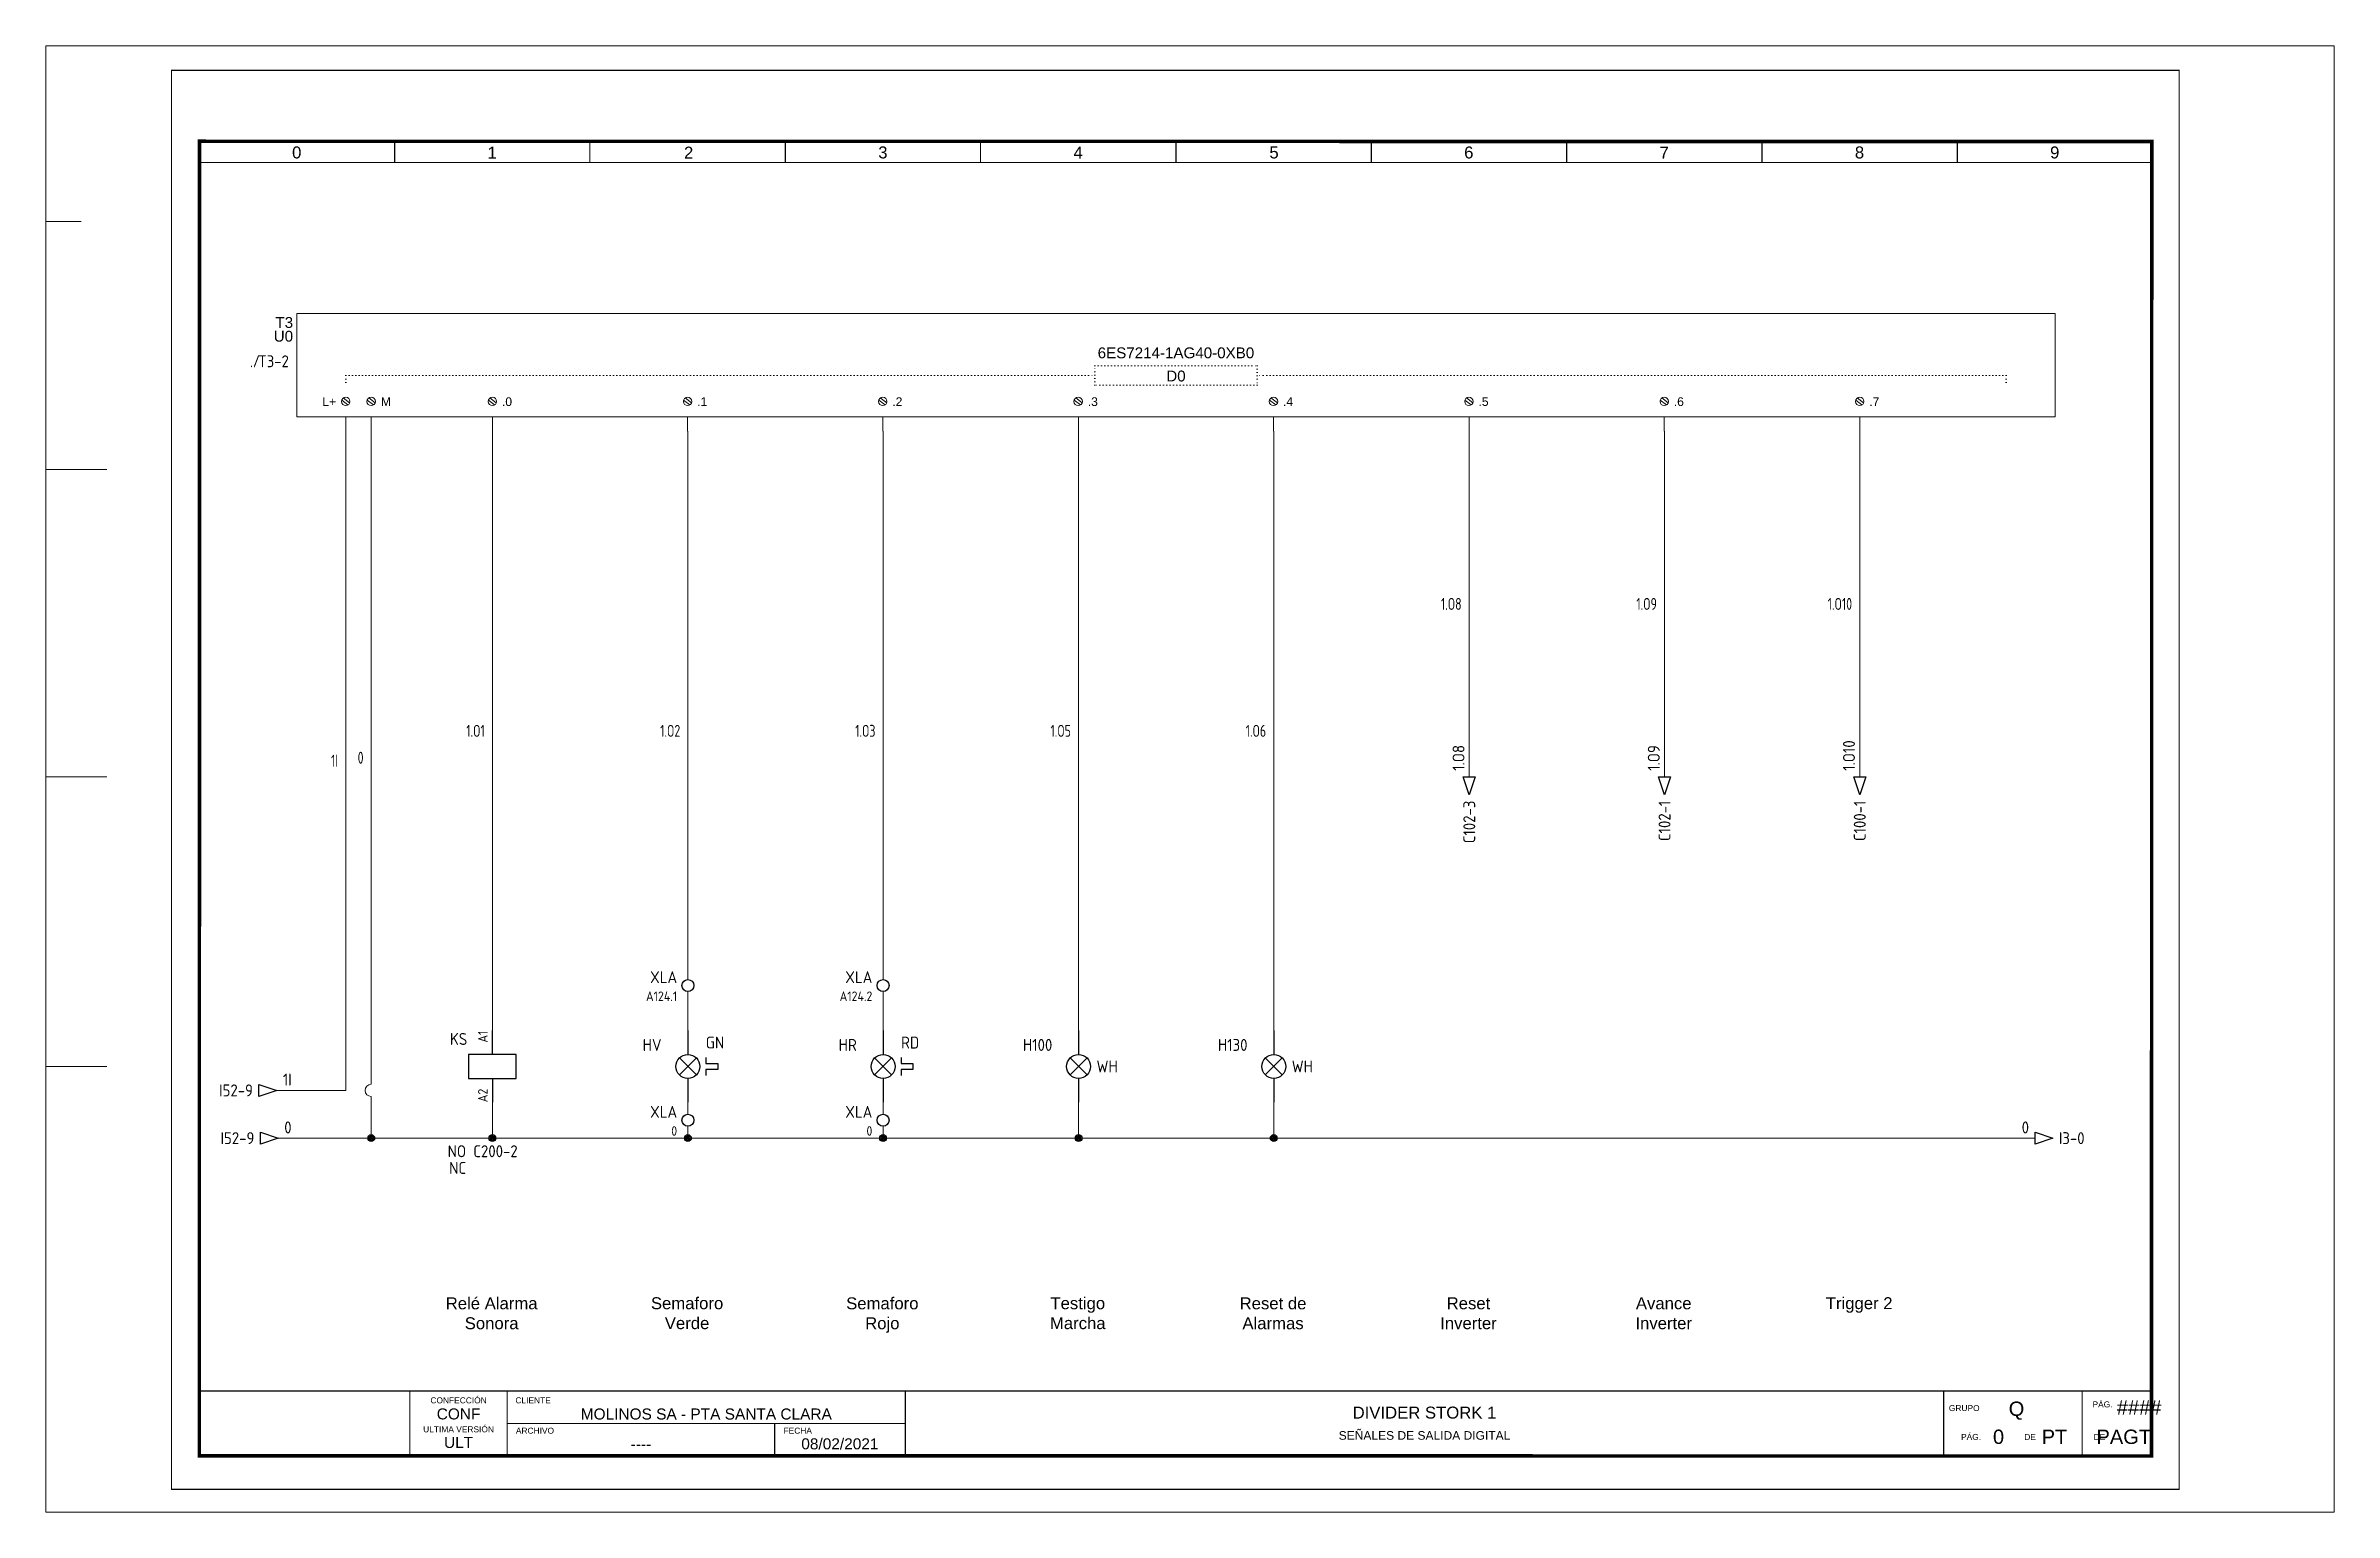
# Paper-space layout 'Layout1' of a CAD drawing. Header units: millimetres. Extents: x -26 to 453, y -5 to 302.
# The model-space entities are those that its viewports show. They can reach past a viewport. Long polylines and large blocks are cut down to what shows.
import ezdxf
from ezdxf.enums import TextEntityAlignment as Align

# ---------------------------------------------------------------- set-up
doc = ezdxf.new("R2010")
doc.units = ezdxf.units.MM
doc.linetypes.add('ACAD_ISO07W100', pattern=[3, 0, -3])
for name, color, linetype, lineweight in [('eProC - L2', 41, 'Continuous', 20), ('RED_05', 1, 'Continuous', 5), ('WHT_15', 7, 'Continuous', 15)]:
    doc.layers.add(name, color=color, linetype=linetype, lineweight=lineweight)
for name, color, linetype in [('MISC', 7, 'Continuous'), ('SYMS', 7, 'Continuous'), ('TAGS', 150, 'Continuous'), ('TERMS', 123, 'Continuous'), ('WIREFIXED', 7, 'Continuous'), ('WIRENO', 72, 'Continuous'), ('WIREREF', 52, 'Continuous'), ('WIREREF_DEST', 52, 'Continuous'), ('XREF', 7, 'Continuous')]:
    doc.layers.add(name, color=color, linetype=linetype)
doc.styles.get("Standard").update_dxf_attribs({"font": 'arial.ttf'})
doc.styles.add('WD_IEC', font='ISOCP2.shx', dxfattribs={"width": 0.9, "height": 4})
picture_1 = doc.add_image_def('image1.jpg', size_in_pixel=(564, 174))

# ---------------------------------------------------------------- blocks, each defined once
blk = doc.blocks.new('eproc_rotulo_010')
at = {"layer": 'eProC - L2', "color": 0, "lineweight": 5, "const_width": 0.233}
for points in [[(0.12, 297.12), (420.12, 297.12), (420.12, 0.12), (0.12, 0.12), (0.12, 297.12)], [(5.9, 20.72), (414.37, 20.7)], [(49.98, 7.12), (49.98, 20.72)], [(70.35, 7.12), (70.35, 20.72)], [(153.64, 7.04), (153.64, 20.64)], [(70.35, 13.92), (153.64, 13.92)], [(126.3, 7.12), (126.3, 13.92)]]:
    blk.add_lwpolyline(points, dxfattribs=at)
at = {"layer": 'eProC - L2', "color": 0}
blk.add_lwpolyline([(420.12, 0.12), (420.12, 297.12), (0.12, 297.12), (0.12, 0.12), (420.12, 0.12)], dxfattribs=at)
at = {"layer": 'eProC - L2', "color": 0, "lineweight": 40, "const_width": 0.75}
blk.add_lwpolyline([(5.92, 7.13), (414.37, 7.11), (414.4, 282.24), (5.95, 282.27)], close=True, dxfattribs=at)
at = {"layer": 'eProC - L2', "color": 0, "lineweight": 5, "const_width": 0.233}
for points in [[(46.8, 277.83), (5.9, 277.83), (5.9, 282.27), (46.8, 282.27)], [(87.64, 277.83), (46.75, 277.83), (46.75, 282.27), (87.64, 282.27)], [(128.54, 277.83), (87.64, 277.83), (87.64, 282.26), (128.54, 282.26)], [(169.38, 277.83), (128.49, 277.83), (128.49, 282.26), (169.38, 282.26)], [(210.28, 277.82), (169.38, 277.82), (169.38, 282.26), (210.28, 282.26)], [(251.12, 277.82), (210.23, 277.82), (210.23, 282.26), (251.12, 282.26)], [(292.02, 277.82), (251.12, 277.82), (251.12, 282.25), (292.02, 282.25)], [(332.86, 277.82), (291.97, 277.82), (291.97, 282.25), (332.86, 282.25)], [(373.76, 277.83), (332.86, 277.83), (332.86, 282.27), (373.76, 282.27)], [(414.6, 277.83), (373.71, 277.83), (373.71, 282.27), (414.6, 282.27)]]:
    blk.add_lwpolyline(points, close=True, dxfattribs=at)
at = {"layer": 'eProC - L2', "color": 0, "lineweight": 0, "const_width": 0.233}
for points in [[(370.87, 7.1), (370.87, 20.7)], [(399.87, 7.1), (399.87, 20.7)]]:
    blk.add_lwpolyline(points, dxfattribs=at)
at = {"layer": 'eProC - L2', "color": 0, "lineweight": 20, "char_height": 2.5, "attachment_point": 8}
for s, insert in [('{\\fArial|b0|i0|c0|p18;0}', (26.3, 278.65)), ('{\\fArial|b0|i0|c0|p18;1}', (67.19, 278.65)), ('{\\fArial|b0|i0|c0|p18;2}', (108.3, 278.65)), ('{\\fArial|b0|i0|c0|p18;3}', (148.93, 278.65)), ('{\\fArial|b0|i0|c0|p18;4}', (189.78, 278.65)), ('{\\fArial|b0|i0|c0|p18;5}', (230.77, 278.65)), ('{\\fArial|b0|i0|c0|p18;6}', (271.52, 278.65)), ('{\\fArial|b0|i0|c0|p18;7}', (312.41, 278.65)), ('{\\fArial|b0|i0|c0|p18;8}', (353.26, 278.65)), ('{\\fArial|b0|i0|c0|p18;9}', (394.11, 278.65))]:
    blk.add_mtext(s, dxfattribs=dict(at, insert=insert))
at = {"layer": 'eProC - L2', "color": 0, "char_height": 1.2552}
for s, insert, attachment_point in [('{\\fArial|b0|i0|c0|p18;CONFECCIÓN }', (60.16, 18.11), 8), ('{\\fArial|b0|i0|c0|p18;CLIENTE}', (72.05, 18.11), 7), ('{\\fArial|b0|i0|c0|p18;GRUPO}', (371.96, 16.49), 7), ('{\\fArial|b0|i0|c0|p18;PÁG.}', (402.01, 17.26), 7), ('{\\fArial|b0|i0|c0|p18;ULTIMA VERSIÓN}', (60.16, 12.05), 8), ('{\\fArial|b0|i0|c0|p18;ARCHIVO}', (72.15, 11.76), 7), ('{\\fArial|b0|i0|c0|p18;FECHA}', (128.15, 11.76), 7), ('{\\fArial|b0|i0|c0|p18;PÁG.}', (374.51, 10.46), 7), ('{\\fArial|b0|i0|c0|p18;DE}', (387.74, 10.46), 7), ('{\\fArial|b0|i0|c0|p18;DE}', (402.24, 10.46), 7)]:
    blk.add_mtext(s, dxfattribs=dict(at, insert=insert, attachment_point=attachment_point))
at = {"layer": 'eProC - L2', "color": 0}
for tag, height, p in [('CONF', 2.31, (60.16, 14.76)), ('CLIENTE', 2.31, (111.99, 14.74)), ('DESC_1', 2.5, (262.25, 14.94)), ('ULT', 2.31, (60.16, 8.79)), ('ARCH', 2.31, (98.32, 8.46)), ('FECHA', 2.31, (139.94, 8.5)), ('DESC__2', 1.8, (262.25, 10.51))]:
    blk.add_attdef(tag, text='', height=height, dxfattribs=at).set_placement(p, align=Align.CENTER)
for tag, p in [('GR', (386.11, 17)), ('PGRAL', (411.76, 17.25)), ('PG', (382.35, 11.13)), ('PT', (394.05, 11.13)), ('PAGT', (408.55, 11.13))]:
    blk.add_attdef(tag, text='', height=3, dxfattribs=at).set_placement(p, align=Align.MIDDLE_CENTER)
at = {"layer": 'eProC - L2', "color": 0, "flags": 9}
blk.add_attdef('WD_TB', (0.12, 0.12), '', height=2.5, dxfattribs=at)
at = {"layer": 'eProC - L2', "color": 0}
image = blk.add_image(picture_1, insert=(5.9, 7.12), size_in_units=(44.08, 13.6), dxfattribs=at)
image.dxf.flags = 7
blk = doc.blocks.new('DQ32HFSiemenes')
at = {"layer": 'eProC - L2', "color": 0}
for p, q in [((0, 0), (408.5, -0.05)), ((0, -257.12), (0, 0)), ((408.48, 0), (408.48, -257.11)), ((388.31, -31.6), (20.45, -31.6)), ((20.45, -53.25), (20.45, -31.6)), ((388.31, -31.6), (388.31, -53.25)), ((31.12, -50.75), (29.81, -49.71)), ((30.13, -49.28), (31.46, -50.33)), ((36.45, -50.75), (35.14, -49.71)), ((35.46, -49.28), (36.79, -50.33)), ((61.81, -50.75), (60.51, -49.71)), ((60.83, -49.28), (62.16, -50.33)), ((102.66, -50.75), (101.35, -49.71)), ((101.67, -49.28), (103.01, -50.33)), ((143.48, -50.75), (142.17, -49.71)), ((142.49, -49.28), (143.83, -50.33)), ((184.37, -50.75), (183.07, -49.71)), ((183.39, -49.28), (184.72, -50.33)), ((225.22, -50.75), (223.91, -49.71)), ((224.23, -49.28), (225.57, -50.33)), ((266.11, -50.75), (264.81, -49.71)), ((265.13, -49.28), (266.46, -50.33)), ((306.99, -50.75), (305.68, -49.71)), ((306, -49.28), (307.33, -50.33)), ((347.88, -50.75), (346.57, -49.71)), ((346.89, -49.28), (348.23, -50.33)), ((20.45, -53.25), (388.31, -53.25)), ((30.65, -53.25), (30.65, -56.21)), ((35.98, -53.25), (35.98, -56.21)), ((61.34, -53.25), (61.34, -56.21)), ((102.19, -53.25), (102.19, -56.21)), ((143.03, -53.25), (143.03, -56.21)), ((183.93, -53.25), (183.93, -56.21)), ((224.77, -53.25), (224.77, -56.21)), ((265.67, -53.25), (265.67, -56.21)), ((306.51, -53.25), (306.51, -56.21)), ((347.41, -53.25), (347.41, -56.21)), ((408.47, -257.11), (0, -257.12))]:
    blk.add_line(p, q, dxfattribs=at)
at = {"layer": 'eProC - L2', "color": 0, "linetype": 'ACAD_ISO07W100', "ltscale": 0.2}
for p, q in [((187.36, -42.57), (221.35, -42.57)), ((187.36, -46.61), (187.36, -42.57)), ((221.35, -42.57), (221.35, -46.61)), ((30.65, -46.05), (30.65, -44.59)), ((30.65, -44.59), (187.36, -44.59)), ((221.35, -46.61), (187.36, -46.61)), ((378.03, -44.59), (221.35, -44.59)), ((378.03, -46.05), (378.03, -44.59))]:
    blk.add_line(p, q, dxfattribs=at)
at = {"layer": 'eProC - L2', "color": 0}
for centre in [(30.65, -50), (35.98, -50), (61.34, -50), (102.19, -50), (143.01, -50), (183.9, -50), (224.75, -50), (265.64, -50), (306.51, -50), (347.41, -50)]:
    blk.add_circle(centre, 0.885, dxfattribs=at)
for s, height, p in [('L+', 1.814, (25.76, -50.95)), ('M', 1.81, (38.01, -50.95)), ('.0', 1.814, (63.34, -50.96)), ('.1', 1.814, (104.18, -50.96)), ('.2', 1.814, (145, -50.96)), ('.3', 1.814, (185.9, -50.96)), ('.4', 1.814, (226.74, -50.95)), ('.5', 1.814, (267.64, -50.95)), ('.6', 1.814, (308.51, -50.96)), ('.7', 1.814, (349.41, -50.95))]:
    blk.add_text(s, height=height, dxfattribs=at).set_placement(p)
for tag, p in [('GRUPO', (19.64, -34.63)), ('MODULO', (19.64, -37.49))]:
    blk.add_attdef(tag, text='', height=2.27, dxfattribs=at).set_placement(p, align=Align.RIGHT)
for tag, p in [('MODELO', (204.35, -40.97)), ('BYTE', (204.35, -45.83))]:
    blk.add_attdef(tag, text='', height=2.27, dxfattribs=at).set_placement(p, align=Align.CENTER)
blk = doc.blocks.new('WDDOT')
for radius in [0.72, 0.449, 0.223]:
    blk.add_circle((0, 0), radius)
blk = doc.blocks.new('HA1D3')
blk.add_lwpolyline([(0, 0), (-3.75, -1.25), (-3.75, 1.25)], close=True)
at = {"style": 'WD_IEC'}
blk.add_attdef('XREF', text='', height=2.5, dxfattribs=at).set_placement((-5, 0), align=Align.MIDDLE_RIGHT)
at = {"style": 'WD_IEC', "flags": 1}
blk.add_attdef('SIGCODE', text='', height=1, dxfattribs=at).set_placement((-2.5, 1.8), align=Align.RIGHT)
at = {"style": 'WD_IEC'}
for tag, p, height, flags in [('X1TERM01', (0, 0), 0.32, 1), ('WIRENO', (1.25, 1), 2.5, 8)]:
    blk.add_attdef(tag, p, '', height=height, dxfattribs=dict(at, flags=flags))
blk.add_attdef('DESC1', text='', height=2.5, dxfattribs=at).set_placement((1.25, -1), align=Align.TOP_LEFT)
blk = doc.blocks.new('WD_WNV')
at = {"linetype": 'Continuous', "style": 'WD_IEC', "width": 0.8}
blk.add_attdef('WIRENO', text='', height=2.5, dxfattribs=at).set_placement((-1.6, 0), align=Align.MIDDLE_RIGHT)
at = {"style": 'WD_IEC', "flags": 1}
for tag, p in [('W08USER', (-1, 0.375)), ('W04USER', (-1, 0.875)), ('W05USER', (-1, 0.75)), ('W09USER', (-1, 0.25)), ('W03USER', (-1, 1)), ('W06USER', (-1, 0.625)), ('W07USER', (-1, 0.5)), ('W02USER', (-1, 1.125)), ('W01USER', (-1, 1.25)), ('W10USER', (-1, 0.125))]:
    blk.add_attdef(tag, text='', height=0.08, dxfattribs=at).set_placement(p, align=Align.CENTER)
blk = doc.blocks.new('VCR1')
for p, q in [((0, 2.5), (0, 7.5)), ((0, -2.5), (0, -7.5))]:
    blk.add_line(p, q)
blk.add_lwpolyline([(-5, 2.5), (-5, -2.5), (5, -2.5), (5, 2.5)], close=True)
at = {"style": 'WD_IEC'}
for tag, p in [('INST', (-5.25, 11.5)), ('LOC', (-5.25, 8)), ('TAG1', (-5.25, 4.5)), ('DESC1', (-5.25, -6.85)), ('DESC2', (-5.25, -10.35)), ('DESC3', (-5.25, -13.85))]:
    blk.add_attdef(tag, text='', height=2.5, dxfattribs=at).set_placement(p, align=Align.RIGHT)
blk.add_attdef('TERM01', text='', height=2, rotation=90, dxfattribs=at).set_placement((-1, 7.5), align=Align.RIGHT)
at = {"style": 'WD_IEC', "flags": 1}
for tag, p, height in [('X2TERM01', (0, 7.5), 0.32), ('X4LINK', (-5, 0), 0.32), ('X1LINK', (5, 0), 0.32), ('ASSYCODE', (1, -4), 1), ('FAMILY', (1, -5.5), 1), ('X8TERM02', (0, -7.5), 0.32), ('CATDESC', (1, -7), 1)]:
    blk.add_attdef(tag, p, '', height=height, dxfattribs=at)
at = {"style": 'WD_IEC', "flags": 9}
for tag, p in [('MFG', (-6, 1)), ('CAT', (-6, -1.5))]:
    blk.add_attdef(tag, text='', height=1.5, dxfattribs=at).set_placement(p, align=Align.RIGHT)
at = {"style": 'WD_IEC'}
blk.add_attdef('TERM02', (-1, -7.5), '', height=2, rotation=90, dxfattribs=at)
at = {"lineweight": 9, "style": 'WD_IEC'}
for tag, p in [('NO', (-5.5, -16.5)), ('NC', (-5.5, -20))]:
    blk.add_attdef(tag, text='', height=2.5, dxfattribs=at).set_placement(p, align=Align.TOP_RIGHT)
for tag, p in [('XREFNO', (-4, -16.5)), ('XREFNC', (-4, -20))]:
    blk.add_attdef(tag, text='', height=2.5, dxfattribs=at).set_placement(p, align=Align.TOP_LEFT)
blk = doc.blocks.new('VBE1RFL')
for p, q in [((0, 7.5), (0, 2.5)), ((-1.77, -1.77), (1.77, 1.77)), ((1.77, -1.77), (-1.77, 1.77)), ((3.75, 1.88), (3.75, 0.62)), ((3.75, 0.62), (6.25, 0.62)), ((6.25, 0.62), (6.25, -0.62)), ((0, -2.5), (0, -7.5)), ((6.25, -0.62), (3.75, -0.62)), ((3.75, -0.62), (3.75, -1.88))]:
    blk.add_line(p, q)
blk.add_circle((0, 0), 2.5)
at = {"style": 'WD_IEC'}
for tag, p in [('INST', (-5.5, 10.25)), ('TAG1', (-5.5, 3.25)), ('LOC', (-5.5, 6.75)), ('DESC1', (-5.5, -6.35)), ('DESC2', (-5.5, -9.85)), ('DESC3', (-5.5, -13.35))]:
    blk.add_attdef(tag, text='', height=2.5, dxfattribs=at).set_placement(p, align=Align.RIGHT)
blk.add_attdef('TERM01', text='', height=2, rotation=90, dxfattribs=at).set_placement((-1, 7.5), align=Align.RIGHT)
at = {"style": 'WD_IEC', "flags": 1}
for tag, p, height in [('X2TERM01', (0, 7.5), 0.32), ('X4LINK', (-3, 0), 0.32), ('X1LINK', (3, 0), 0.32), ('ASSYCODE', (1, -4), 1), ('FAMILY', (1, -5.5), 1), ('X8TERM02', (0, -7.5), 0.32), ('CATDESC', (1, -7), 1)]:
    blk.add_attdef(tag, p, '', height=height, dxfattribs=at)
at = {"lineweight": 13, "style": 'WD_IEC'}
blk.add_attdef('COLOR', text='', height=2.5, dxfattribs=at).set_placement((3.75, 5), align=Align.MIDDLE_LEFT)
at = {"style": 'WD_IEC', "flags": 9}
for tag, p in [('MFG', (-6, -0.25)), ('CAT', (-6, -2.75))]:
    blk.add_attdef(tag, text='', height=1.5, dxfattribs=at).set_placement(p, align=Align.RIGHT)
at = {"style": 'WD_IEC'}
blk.add_attdef('TERM02', (-1, -7.5), '', height=2, rotation=90, dxfattribs=at)
at = {"lineweight": 15, "style": 'WD_IEC'}
for tag, p in [('WDTAGALT', (-5.5, -21.5)), ('XREF', (-5.5, -18))]:
    blk.add_attdef(tag, text='', height=2.5, dxfattribs=at).set_placement(p, align=Align.RIGHT)
blk = doc.blocks.new('VT0002')
blk.add_circle((0, 0), 1.25)
at = {"style": 'WD_IEC', "flags": 1}
for tag, p, height in [('ASSYCODE', (2.75, 10.75), 1), ('CATDESC', (2.75, 9.25), 1), ('MFG', (2.75, 7.25), 1.5), ('CAT', (2.75, 4.75), 1.5), ('X4PIN01', (-1.25, 1), 0.25), ('X4TERM01', (-1.25, 0), 0.25), ('X4TERMDESC01', (-1.25, 0.5), 0.4), ('STRIPSEQ', (0, 0), 0.025), ('X2PIN01', (0, 2.25), 0.25), ('X2TERM01', (0, 1.25), 0.25), ('X8PIN01', (0, -0.25), 0.25), ('X2TERMDESC01', (0, 1.75), 0.4), ('X1PIN01', (1.25, 1), 0.25), ('X1TERM01', (1.25, 0), 0.25), ('X1TERMDESC01', (1.25, 0.5), 0.4), ('LINKTERM', (0, -0.04), 0.025), ('X8TERM01', (0, -1.25), 0.25), ('X8TERMDESC01', (0, -0.75), 0.4)]:
    blk.add_attdef(tag, p, '', height=height, dxfattribs=at)
at = {"style": 'WD_IEC'}
for tag, p in [('INST', (-2.25, 6.5)), ('LOC', (-2.25, 3.5)), ('DESC1', (-2.25, -6.25)), ('DESC2', (-2.25, -9.25)), ('DESC3', (-2.25, -12.25))]:
    blk.add_attdef(tag, text='', height=2.5, dxfattribs=at).set_placement(p, align=Align.RIGHT)
at = {"style": 'WD_IEC', "flags": 8}
for tag, height, p in [('TAGSTRIP', 2.5, (-2.25, 0.5)), ('TERM01', 2, (-2.25, -3.25))]:
    blk.add_attdef(tag, text='', height=height, dxfattribs=at).set_placement(p, align=Align.RIGHT)
blk = doc.blocks.new('VBE1GFL')
for p, q in [((0, 7.5), (0, 2.5)), ((-1.77, -1.77), (1.77, 1.77)), ((1.77, -1.77), (-1.77, 1.77)), ((3.75, 1.88), (3.75, 0.62)), ((3.75, 0.62), (6.25, 0.62)), ((6.25, 0.62), (6.25, -0.62)), ((0, -2.5), (0, -7.5)), ((6.25, -0.62), (3.75, -0.62)), ((3.75, -0.62), (3.75, -1.88))]:
    blk.add_line(p, q)
blk.add_circle((0, 0), 2.5)
at = {"style": 'WD_IEC'}
for tag, p in [('INST', (-5.5, 10.25)), ('TAG1', (-5.5, 3.25)), ('LOC', (-5.5, 6.75)), ('DESC1', (-5.5, -6.35)), ('DESC2', (-5.5, -9.85)), ('DESC3', (-5.5, -13.35))]:
    blk.add_attdef(tag, text='', height=2.5, dxfattribs=at).set_placement(p, align=Align.RIGHT)
blk.add_attdef('TERM01', text='', height=2, rotation=90, dxfattribs=at).set_placement((-1, 7.5), align=Align.RIGHT)
at = {"style": 'WD_IEC', "flags": 1}
for tag, p, height in [('X2TERM01', (0, 7.5), 0.32), ('X4LINK', (-3, 0), 0.32), ('X1LINK', (3, 0), 0.32), ('ASSYCODE', (1, -4), 1), ('FAMILY', (1, -5.5), 1), ('X8TERM02', (0, -7.5), 0.32), ('CATDESC', (1, -7), 1)]:
    blk.add_attdef(tag, p, '', height=height, dxfattribs=at)
at = {"lineweight": 13, "style": 'WD_IEC'}
blk.add_attdef('COLOR', text='', height=2.5, dxfattribs=at).set_placement((3.75, 5), align=Align.MIDDLE_LEFT)
at = {"style": 'WD_IEC', "flags": 9}
for tag, p in [('MFG', (-6, -0.25)), ('CAT', (-6, -2.75))]:
    blk.add_attdef(tag, text='', height=1.5, dxfattribs=at).set_placement(p, align=Align.RIGHT)
at = {"style": 'WD_IEC'}
blk.add_attdef('TERM02', (-1, -7.5), '', height=2, rotation=90, dxfattribs=at)
at = {"lineweight": 15, "style": 'WD_IEC'}
for tag, p in [('WDTAGALT', (-5.5, -21)), ('XREF', (-5.5, -18))]:
    blk.add_attdef(tag, text='', height=2.5, dxfattribs=at).set_placement(p, align=Align.RIGHT)
blk = doc.blocks.new('VLT1W')
for p, q in [((0, 7.5), (0, 2.5)), ((-1.77, -1.77), (1.77, 1.77)), ((1.77, -1.77), (-1.77, 1.77)), ((0, -2.5), (0, -7.5))]:
    blk.add_line(p, q)
blk.add_circle((0, 0), 2.5)
at = {"style": 'WD_IEC'}
for tag, p in [('INST', (-5.5, 10.25)), ('TAG1', (-5.5, 3.25)), ('LOC', (-5.5, 6.75)), ('DESC1', (-5.5, -6.35)), ('DESC2', (-5.5, -9.85)), ('DESC3', (-5.5, -13.35))]:
    blk.add_attdef(tag, text='', height=2.5, dxfattribs=at).set_placement(p, align=Align.RIGHT)
blk.add_attdef('TERM01', text='', height=2, rotation=90, dxfattribs=at).set_placement((-1, 7.5), align=Align.RIGHT)
at = {"style": 'WD_IEC', "flags": 1}
for tag, p, height in [('X2TERM01', (0, 7.5), 0.32), ('X4LINK', (-3, 0), 0.32), ('X1LINK', (3, 0), 0.32), ('ASSYCODE', (1, -4), 1), ('FAMILY', (1, -5.5), 1), ('X8TERM02', (0, -7.5), 0.32), ('CATDESC', (1, -7), 1)]:
    blk.add_attdef(tag, p, '', height=height, dxfattribs=at)
at = {"style": 'WD_IEC', "flags": 9}
for tag, p in [('MFG', (-6, -0.25)), ('CAT', (-6, -2.75))]:
    blk.add_attdef(tag, text='', height=1.5, dxfattribs=at).set_placement(p, align=Align.RIGHT)
at = {"style": 'WD_IEC'}
blk.add_attdef('TERM02', (-1, -7.5), '', height=2, rotation=90, dxfattribs=at)
at = {"lineweight": 13, "style": 'WD_IEC'}
blk.add_attdef('COLOR', text='', height=2.5, dxfattribs=at).set_placement((3.75, 0), align=Align.MIDDLE_LEFT)
at = {"lineweight": 15, "style": 'WD_IEC'}
for tag, p in [('WDTAGALT', (-5.5, -21.5)), ('XREF', (-5.5, -18))]:
    blk.add_attdef(tag, text='', height=2.5, dxfattribs=at).set_placement(p, align=Align.RIGHT)
blk = doc.blocks.new('HA1S4')
blk.add_lwpolyline([(0, -3.75), (-1.25, 0), (1.25, 0)], close=True)
at = {"style": 'WD_IEC', "flags": 8}
blk.add_attdef('WIRENO', (-1, 1.25), '', height=2.5, rotation=90, dxfattribs=at)
at = {"style": 'WD_IEC'}
blk.add_attdef('DESC1', text='', height=2.5, rotation=90, dxfattribs=at).set_placement((1, 1.25), align=Align.TOP_LEFT)
at = {"style": 'WD_IEC', "flags": 1}
blk.add_attdef('X2TERM01', (0, 0), '', height=0.32, dxfattribs=at)
blk.add_attdef('SIGCODE', text='', height=1, dxfattribs=at).set_placement((-2.5, -3.2), align=Align.RIGHT)
at = {"style": 'WD_IEC'}
blk.add_attdef('XREF', text='', height=2.5, rotation=90, dxfattribs=at).set_placement((0, -5), align=Align.MIDDLE_RIGHT)
blk = doc.blocks.new('HA1S1')
blk.add_lwpolyline([(0, 1.25), (3.75, 0), (0, -1.25)], close=True)
at = {"style": 'WD_IEC'}
for tag, height, flags, p in [('WIRENO', 2.5, 8, (-1.25, 1)), ('SIGCODE', 1, 1, (5, 1.8))]:
    blk.add_attdef(tag, text='', height=height, dxfattribs=dict(at, flags=flags)).set_placement(p, align=Align.RIGHT)
at = {"style": 'WD_IEC', "flags": 1}
blk.add_attdef('X4TERM01', (0, 0), '', height=0.32, dxfattribs=at)
at = {"style": 'WD_IEC'}
blk.add_attdef('XREF', text='', height=2.5, dxfattribs=at).set_placement((5, 0), align=Align.MIDDLE_LEFT)
blk.add_attdef('DESC1', text='', height=2.5, dxfattribs=at).set_placement((-1.25, -1), align=Align.TOP_RIGHT)
blk = doc.blocks.new('HA2D1_REF')
at = {"insert": (0.12, 1.25), "char_height": 2.5, "attachment_point": 1, "style": 'WD_IEC'}
blk.add_mtext_dynamic_manual_height_columns('./', width=3.6033, gutter_width=12.5, heights=[0], dxfattribs=at)
at = {"style": 'WD_IEC', "flags": 8}
blk.add_attdef('SIGCODE', (0, 3), '', height=2.5, dxfattribs=at)
at = {"style": 'WD_IEC'}
blk.add_attdef('XREF', text='', height=2.5, dxfattribs=at).set_placement((1.82, 0), align=Align.MIDDLE_LEFT)
blk.add_attdef('DESC1', text='', height=2.5, dxfattribs=at).set_placement((4.5, -4.19), align=Align.MIDDLE_CENTER)

msp = doc.modelspace()

# ---------------------------------------------------------------- linework, layer by layer
at = {"layer": 'eProC - L2'}
for p, q in [((-18.78, 265.48), (-140.3, 265.48)), ((-13.42, 213.55), (-134.94, 213.55)), ((-13.42, 149.27), (-134.94, 149.27)), ((-13.42, 88.64), (-134.95, 88.64))]:
    msp.add_line(p, q, dxfattribs=at)
at = {"layer": 'RED_05'}
for p, q in [((36.55, 221.62), (36.55, 83.63)), ((67.24, 221.62), (67.24, 96.14)), ((108.14, 221.61), (108.14, 106.83)), ((148.98, 221.61), (148.98, 106.83)), ((189.88, 221.61), (189.88, 96.14)), ((230.72, 221.61), (230.72, 96.14)), ((271.62, 221.6), (271.62, 149.27)), ((312.47, 221.6), (312.47, 149.27)), ((353.31, 221.62), (353.31, 149.27)), ((108.14, 104.33), (108.14, 96.14)), ((148.98, 104.33), (148.98, 96.14)), ((22.14, 83.63), (36.55, 83.63))]:
    msp.add_line(p, q, dxfattribs=at)
at = {"layer": 'WHT_15'}
for p, q in [((41.88, 221.62), (41.88, 84.9)), ((41.88, 82.36), (41.88, 73.63)), ((67.24, 81.14), (67.24, 73.63)), ((108.14, 81.14), (108.14, 78.64)), ((148.98, 81.14), (148.98, 78.64)), ((189.88, 81.14), (189.88, 73.63)), ((230.72, 81.14), (230.72, 73.63)), ((22.44, 73.63), (389.98, 73.63)), ((108.14, 76.14), (108.14, 73.63)), ((148.98, 76.14), (148.98, 73.63))]:
    msp.add_line(p, q, dxfattribs=at)
msp.add_arc((41.88, 83.63), 1.27, 90, 270, dxfattribs=at)

# ---------------------------------------------------------------- block references
at = {"layer": 'eProC - L2'}
msp.add_blockref('eproc_rotulo_010', (0, 0), dxfattribs=at).add_auto_attribs({'PAGT': 'PAGT', 'PGRAL': '####', 'PT': 'PT', 'CONF': 'CONF', 'ULT': 'ULT', 'ARCH': '----', 'GR': 'Q', 'PG': '0', 'DESC_1': 'DIVIDER STORK 1', 'DESC__2': 'SEÑALES DE SALIDA DIGITAL', 'FECHA': '08/02/2021', 'CLIENTE': 'MOLINOS SA - PTA SANTA CLARA'})
at = {"layer": 'SYMS'}
ref = msp.add_blockref('HA2D1_REF', (16.42, 236.23), dxfattribs=at)
ref.add_attrib('XREF', 'T3-2', dxfattribs={"layer": 'XREF', "height": 2.5, "style": 'WD_IEC'}).set_placement((18.25, 236.23), align=Align.MIDDLE_LEFT)
ref = msp.add_blockref('HA1S4', (271.62, 149.27), dxfattribs=at)
ref.add_attrib('XREF', 'C102-3', dxfattribs={"layer": 'XREF', "height": 2.5, "rotation": 90, "style": 'WD_IEC'}).set_placement((271.62, 144.27), align=Align.MIDDLE_RIGHT)
ref.add_attrib('WIRENO', '1.O8', (270.62, 150.52), dxfattribs={"layer": 'WIREREF', "height": 2.5, "rotation": 90, "style": 'WD_IEC', "flags": 8})
ref = msp.add_blockref('HA1S4', (312.47, 149.27), dxfattribs=at)
ref.add_attrib('XREF', 'C102-1', dxfattribs={"layer": 'XREF', "height": 2.5, "rotation": 90, "style": 'WD_IEC'}).set_placement((312.47, 144.27), align=Align.MIDDLE_RIGHT)
ref.add_attrib('WIRENO', '1.O9', (311.47, 150.52), dxfattribs={"layer": 'WIREREF', "height": 2.5, "rotation": 90, "style": 'WD_IEC', "flags": 8})
ref = msp.add_blockref('HA1S4', (353.31, 149.27), dxfattribs=at)
ref.add_attrib('XREF', 'C100-1', dxfattribs={"layer": 'XREF', "height": 2.5, "rotation": 90, "style": 'WD_IEC'}).set_placement((353.31, 144.27), align=Align.MIDDLE_RIGHT)
ref.add_attrib('WIRENO', '1.O10', (352.31, 150.52), dxfattribs={"layer": 'WIREREF', "height": 2.5, "rotation": 90, "style": 'WD_IEC', "flags": 8})
ref = msp.add_blockref('VT0002', (108.14, 105.58), dxfattribs=at)
ref.add_attrib('TERM01', 'A124.1', dxfattribs={"layer": 'TERMS', "height": 2, "style": 'WD_IEC', "flags": 8}).set_placement((105.89, 102.33), align=Align.RIGHT)
ref.add_attrib('TAGSTRIP', 'XLA', dxfattribs={"layer": 'TAGS', "height": 2.5, "style": 'WD_IEC', "flags": 8}).set_placement((105.89, 106.08), align=Align.RIGHT)
ref = msp.add_blockref('VT0002', (148.98, 105.58), dxfattribs=at)
ref.add_attrib('TERM01', 'A124.2', dxfattribs={"layer": 'TERMS', "height": 2, "style": 'WD_IEC', "flags": 8}).set_placement((146.73, 102.33), align=Align.RIGHT)
ref.add_attrib('TAGSTRIP', 'XLA', dxfattribs={"layer": 'TAGS', "height": 2.5, "style": 'WD_IEC', "flags": 8}).set_placement((146.73, 106.08), align=Align.RIGHT)
ref = msp.add_blockref('VCR1', (67.24, 88.64), dxfattribs=at)
ref.add_attrib('TERM02', 'A2', (66.24, 81.14), dxfattribs={"layer": 'TERMS', "height": 2, "rotation": 90, "style": 'WD_IEC'})
ref.add_attrib('TERM01', 'A1', dxfattribs={"layer": 'TERMS', "height": 2, "rotation": 90, "style": 'WD_IEC'}).set_placement((66.24, 96.14), align=Align.RIGHT)
ref.add_attrib('NC', 'NC', dxfattribs={"layer": 'MISC', "lineweight": 9, "height": 2.5, "style": 'WD_IEC'}).set_placement((61.74, 68.64), align=Align.TOP_RIGHT)
ref.add_attrib('XREFNO', 'C200-2', dxfattribs={"layer": 'XREF', "lineweight": 9, "height": 2.5, "style": 'WD_IEC'}).set_placement((63.24, 72.14), align=Align.TOP_LEFT)
ref.add_attrib('NO', 'NO', dxfattribs={"layer": 'MISC', "lineweight": 9, "height": 2.5, "style": 'WD_IEC'}).set_placement((61.74, 72.14), align=Align.TOP_RIGHT)
ref.add_attrib('TAG1', 'KS', dxfattribs={"layer": 'TAGS', "height": 2.5, "style": 'WD_IEC'}).set_placement((61.99, 93.14), align=Align.RIGHT)
ref = msp.add_blockref('VBE1GFL', (108.14, 88.64), dxfattribs=at)
ref.add_attrib('COLOR', 'GN', dxfattribs={"layer": 'MISC', "lineweight": 13, "height": 2.5, "style": 'WD_IEC'}).set_placement((111.89, 93.64), align=Align.MIDDLE_LEFT)
ref.add_attrib('TAG1', 'HV', dxfattribs={"layer": 'TAGS', "height": 2.5, "style": 'WD_IEC'}).set_placement((102.64, 91.89), align=Align.RIGHT)
ref = msp.add_blockref('VBE1RFL', (148.98, 88.64), dxfattribs=at)
ref.add_attrib('COLOR', 'RD', dxfattribs={"layer": 'MISC', "lineweight": 13, "height": 2.5, "style": 'WD_IEC'}).set_placement((152.73, 93.64), align=Align.MIDDLE_LEFT)
ref.add_attrib('TAG1', 'HR', dxfattribs={"layer": 'TAGS', "height": 2.5, "style": 'WD_IEC'}).set_placement((143.48, 91.89), align=Align.RIGHT)
ref = msp.add_blockref('VLT1W', (189.88, 88.64), dxfattribs=at)
ref.add_attrib('COLOR', 'WH', dxfattribs={"layer": 'MISC', "lineweight": 13, "height": 2.5, "style": 'WD_IEC'}).set_placement((193.63, 88.64), align=Align.MIDDLE_LEFT)
ref.add_attrib('TAG1', 'H100', dxfattribs={"layer": 'TAGS', "height": 2.5, "style": 'WD_IEC'}).set_placement((184.38, 91.89), align=Align.RIGHT)
ref = msp.add_blockref('VLT1W', (230.72, 88.64), dxfattribs=at)
ref.add_attrib('COLOR', 'WH', dxfattribs={"layer": 'MISC', "lineweight": 13, "height": 2.5, "style": 'WD_IEC'}).set_placement((234.47, 88.64), align=Align.MIDDLE_LEFT)
ref.add_attrib('TAG1', 'H130', dxfattribs={"layer": 'TAGS', "height": 2.5, "style": 'WD_IEC'}).set_placement((225.22, 91.89), align=Align.RIGHT)
ref = msp.add_blockref('HA1D3', (22.14, 83.63), dxfattribs=at)
ref.add_attrib('XREF', 'I52-9', dxfattribs={"layer": 'XREF', "height": 2.5, "style": 'WD_IEC'}).set_placement((17.14, 83.63), align=Align.MIDDLE_RIGHT)
ref.add_attrib('WIRENO', '1I', (23.39, 84.63), dxfattribs={"layer": 'WIREREF_DEST', "height": 2.5, "style": 'WD_IEC', "flags": 8})
ref = msp.add_blockref('HA1D3', (22.44, 73.63), dxfattribs=at)
ref.add_attrib('XREF', 'I52-9', dxfattribs={"layer": 'XREF', "height": 2.5, "style": 'WD_IEC'}).set_placement((17.44, 73.63), align=Align.MIDDLE_RIGHT)
ref.add_attrib('WIRENO', '0', (23.69, 74.63), dxfattribs={"layer": 'WIREREF_DEST', "height": 2.5, "style": 'WD_IEC', "flags": 8})
ref = msp.add_blockref('VT0002', (108.14, 77.39), dxfattribs=at)
ref.add_attrib('TERM01', '0', dxfattribs={"layer": 'TERMS', "height": 2, "style": 'WD_IEC', "flags": 8}).set_placement((105.89, 74.14), align=Align.RIGHT)
ref.add_attrib('TAGSTRIP', 'XLA', dxfattribs={"layer": 'TAGS', "height": 2.5, "style": 'WD_IEC', "flags": 8}).set_placement((105.89, 77.89), align=Align.RIGHT)
ref = msp.add_blockref('VT0002', (148.98, 77.39), dxfattribs=at)
ref.add_attrib('TERM01', '0', dxfattribs={"layer": 'TERMS', "height": 2, "style": 'WD_IEC', "flags": 8}).set_placement((146.73, 74.14), align=Align.RIGHT)
ref.add_attrib('TAGSTRIP', 'XLA', dxfattribs={"layer": 'TAGS', "height": 2.5, "style": 'WD_IEC', "flags": 8}).set_placement((146.73, 77.89), align=Align.RIGHT)
ref = msp.add_blockref('HA1S1', (389.98, 73.63), dxfattribs=at)
ref.add_attrib('XREF', 'I3-0', dxfattribs={"layer": 'XREF', "height": 2.5, "style": 'WD_IEC'}).set_placement((394.98, 73.63), align=Align.MIDDLE_LEFT)
ref.add_attrib('WIRENO', '0', dxfattribs={"layer": 'WIREREF', "height": 2.5, "style": 'WD_IEC', "flags": 8}).set_placement((388.73, 74.63), align=Align.RIGHT)
for p in [(41.88, 73.63), (67.24, 73.63), (108.14, 73.63), (148.98, 73.63), (189.88, 73.63), (230.72, 73.63)]:
    msp.add_blockref('WDDOT', p, dxfattribs=at)
at = {"layer": 'WHT_15'}
ref = msp.add_blockref('DQ32HFSiemenes', (5.9, 277.83), dxfattribs=at)
ref.add_attrib('GRUPO', 'T3', dxfattribs={"layer": 'eProC - L2', "height": 2.267}).set_placement((25.54, 243.21), align=Align.RIGHT)
ref.add_attrib('MODULO', 'U0', dxfattribs={"layer": 'eProC - L2', "height": 2.267}).set_placement((25.54, 240.34), align=Align.RIGHT)
ref.add_attrib('BYTE', 'D0', dxfattribs={"layer": 'eProC - L2', "height": 2.267}).set_placement((210.25, 232.01), align=Align.CENTER)
ref.add_attrib('MODELO', '6ES7214-1AG40-0XB0', dxfattribs={"layer": 'eProC - L2', "height": 2.2674}).set_placement((210.25, 236.86), align=Align.CENTER)
at = {"layer": 'WIREFIXED'}
ref = msp.add_blockref('WD_WNV', (271.62, 185.44), dxfattribs=at)
ref.add_attrib('WIRENOF', '1.O8', dxfattribs={"linetype": 'Continuous', "height": 2.5, "style": 'WD_IEC', "width": 0.8}).set_placement((270.02, 185.44), align=Align.MIDDLE_RIGHT)
ref = msp.add_blockref('WD_WNV', (312.47, 185.44), dxfattribs=at)
ref.add_attrib('WIRENOF', '1.O9', dxfattribs={"linetype": 'Continuous', "height": 2.5, "style": 'WD_IEC', "width": 0.8}).set_placement((310.87, 185.44), align=Align.MIDDLE_RIGHT)
ref = msp.add_blockref('WD_WNV', (353.31, 185.44), dxfattribs=at)
ref.add_attrib('WIRENOF', '1.O10', dxfattribs={"linetype": 'Continuous', "height": 2.5, "style": 'WD_IEC', "width": 0.8}).set_placement((351.71, 185.44), align=Align.MIDDLE_RIGHT)
ref = msp.add_blockref('WD_WNV', (67.24, 158.88), dxfattribs=at)
ref.add_attrib('WIRENOF', '1.O1', dxfattribs={"linetype": 'Continuous', "height": 2.5, "style": 'WD_IEC', "width": 0.8}).set_placement((65.64, 158.88), align=Align.MIDDLE_RIGHT)
ref = msp.add_blockref('WD_WNV', (108.14, 158.88), dxfattribs=at)
ref.add_attrib('WIRENOF', '1.O2', dxfattribs={"linetype": 'Continuous', "height": 2.5, "style": 'WD_IEC', "width": 0.8}).set_placement((106.54, 158.88), align=Align.MIDDLE_RIGHT)
ref = msp.add_blockref('WD_WNV', (148.98, 158.88), dxfattribs=at)
ref.add_attrib('WIRENOF', '1.O3', dxfattribs={"linetype": 'Continuous', "height": 2.5, "style": 'WD_IEC', "width": 0.8}).set_placement((147.38, 158.88), align=Align.MIDDLE_RIGHT)
ref = msp.add_blockref('WD_WNV', (189.88, 158.88), dxfattribs=at)
ref.add_attrib('WIRENOF', '1.O5', dxfattribs={"linetype": 'Continuous', "height": 2.5, "style": 'WD_IEC', "width": 0.8}).set_placement((188.28, 158.88), align=Align.MIDDLE_RIGHT)
ref = msp.add_blockref('WD_WNV', (230.72, 158.88), dxfattribs=at)
ref.add_attrib('WIRENOF', '1.O6', dxfattribs={"linetype": 'Continuous', "height": 2.5, "style": 'WD_IEC', "width": 0.8}).set_placement((229.12, 158.88), align=Align.MIDDLE_RIGHT)
at = {"layer": 'WIRENO'}
ref = msp.add_blockref('WD_WNV', (36.55, 152.63), dxfattribs=at)
ref.add_attrib('WIRENO', '1I', dxfattribs={"linetype": 'Continuous', "height": 2.5, "style": 'WD_IEC', "width": 0.8}).set_placement((34.95, 152.63), align=Align.MIDDLE_RIGHT)
ref = msp.add_blockref('WD_WNV', (41.88, 153.26), dxfattribs=at)
ref.add_attrib('WIRENO', '0', dxfattribs={"linetype": 'Continuous', "height": 2.5, "style": 'WD_IEC', "width": 0.8}).set_placement((40.28, 153.26), align=Align.MIDDLE_RIGHT)

# ---------------------------------------------------------------- texts
at = {"layer": 'TAGS', "char_height": 2.5, "attachment_point": 2}
for s, insert in [('Relé Alarma^JSonora', (67.08, 40.31)), ('Semaforo^JVerde', (107.97, 40.33)), ('Semaforo^JRojo', (148.82, 40.31)), ('Testigo^JMarcha', (189.71, 40.33)), ('Reset de ^JAlarmas', (230.56, 40.31)), ('Reset^JInverter', (271.45, 40.32)), ('Avance^JInverter', (312.3, 40.32)), ('Trigger 2', (353.19, 40.34))]:
    msp.add_mtext_dynamic_manual_height_columns(s, width=32.7092, gutter_width=12.5, heights=[0], dxfattribs=dict(at, insert=insert))

psp = doc.layouts.get("Layout1")

# ---------------------------------------------------------------- viewports
at = {"layer": '0'}
psp.add_viewport(center=(213.13, 148.76), size=(478.79, 306.9305), view_center_point=(213.19, 148.8), view_height=306.9305, dxfattribs=at)

doc.saveas('drawing.dxf')
